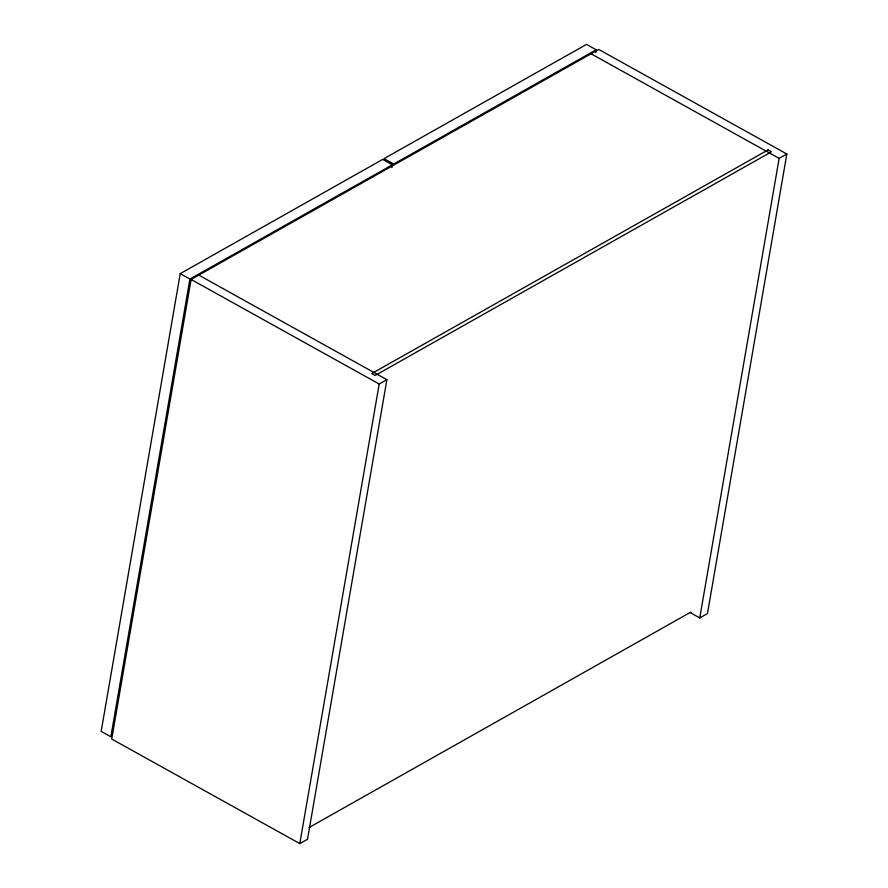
<?xml version="1.0" encoding="UTF-8"?>
<svg xmlns="http://www.w3.org/2000/svg" width="888" height="888" viewBox="0 0 888 888"><rect width="100%" height="100%" fill="white"/><g stroke="black" fill="none" stroke-linecap="round" stroke-linejoin="round"><path stroke-width="1.33" d="M180.231 273.648L101.165 731.39L110.856 736.774L189.91 279.043L392.374 164.791L382.695 159.407L180.231 273.648L189.91 279.043M690.109 612.565L699.755 617.926L707.459 613.586L786.835 154.013L598.745 49.439L191.109 279.454L111.722 739.027L299.811 843.6L307.514 839.26L386.891 379.687L198.801 275.114M391.908 167.532L392.374 164.791M299.811 843.6L379.198 384.027L386.891 379.687M595.726 52.525L596.203 49.784L586.513 44.4L384.049 158.641L393.739 164.025L596.203 49.784M699.755 617.926L779.142 158.353L786.835 154.013M309.079 827.516L690.897 612.076M591.053 53.78L779.142 158.353M191.109 279.454L379.198 384.027M768.065 149.917L371.75 373.548L375.169 375.446L771.483 151.815L768.065 149.917"/></g></svg>
